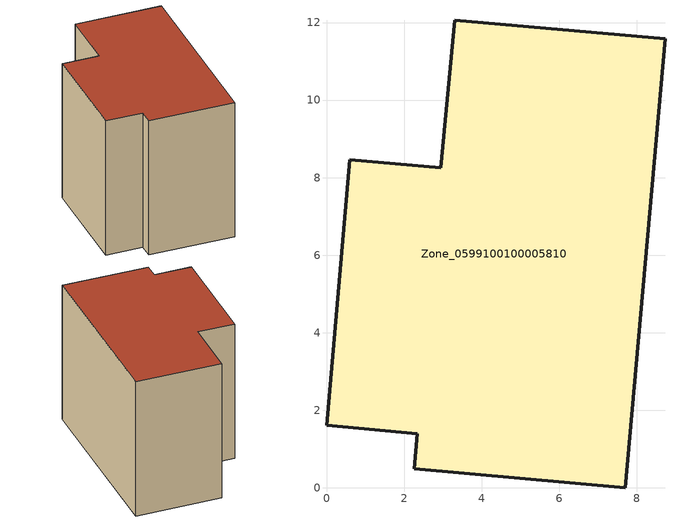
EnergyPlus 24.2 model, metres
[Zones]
Zone_0599100100005810
 floor ground (C_G): 2.34,1.39 0,1.62 0.61,8.46 2.95,8.26 3.31,12.06 8.73,11.58 7.7,0 2.27,0.49 z0
 wall outside (C_F): 0,1.62 2.34,1.39 2.27,0.49 7.7,0 8.73,11.58 3.31,12.06 2.95,8.26 0.61,8.46 0,1.62 z0:9.27
 roof outside (C_R): 2.34,1.39 2.27,0.49 7.7,0 8.73,11.58 3.31,12.06 2.95,8.26 0.61,8.46 0,1.62 z9.27
[BUILDING]
Pand.0599100100005810: North Axis=0; Terrain=City; Loads Convergence Tolerance Value=0.04; Temperature Convergence Tolerance Value=0.4; Solar Distribution=FullExterior; Maximum Number of Warmup Days=25; Minimum Number of Warmup Days=1
[Site:Location]
Rotterdam.The.Hague.AP_ZH_NLD Design_Conditions: Latitude=51.96; Longitude=4.45; Time Zone=1; Elevation=-4.5
[SITE:GROUNDTEMPERATURE:BUILDINGSURFACE]
18, 18, 18, 18, 18, 18, 18, 18, 18, 18, 18, 18
[MATERIAL] Thermal Absorptance=0.9; Solar Absorptance=0.7; Visible Absorptance=0.7
Name | Roughness | Thickness | Conductivity | Density | Specific Heat
G.TC.2015-2018 | MediumSmooth | 0.15 | 0.0428571 | 540 | 1210
F.TC.2015-2018 | Rough | 0.3 | 0.0666667 | 1920 | 840
R.TC.2015-2018 | MediumRough | 0.2 | 0.0333333 | 1500 | 1000
[CONSTRUCTION]
C_G: G.TC.2015-2018
C_F: F.TC.2015-2018
C_R: R.TC.2015-2018
[ZONE]
Zone_0599100100005810: Type=1; Multiplier=1; Ceiling Height=Autocalculate; Volume=Autocalculate; Floor Area=autocalculate; Part of Total Floor Area=Yes
[ZONEINFILTRATION:DESIGNFLOWRATE]
Infil_Zone_0599100100005810: Zone or ZoneList or Space or SpaceList=Zone_0599100100005810; Schedule=AlwaysOn; Design Flow Rate Calculation Method=Flow/Area; Flow Rate per Floor Area=0.0015; Constant Term Coefficient=1; Temperature Term Coefficient=0; Velocity Term Coefficient=0; Velocity Squared Term Coefficient=0
[HVACTEMPLATE:ZONE:IDEALLOADSAIRSYSTEM]
Zone_0599100100005810: Maximum Heating Supply Air Temperature=50; Minimum Cooling Supply Air Temperature=13; Maximum Heating Supply Air Humidity Ratio=0.0156; Minimum Cooling Supply Air Humidity Ratio=0.0077; Heating Limit=NoLimit; Cooling Limit=NoLimit; Dehumidification Control Type=ConstantSensibleHeatRatio; Cooling Sensible Heat Ratio=0.7; Dehumidification Setpoint=60; Humidification Control Type=None; Humidification Setpoint=30; Outdoor Air Method=None; Outdoor Air Flow Rate per Person=0.00944; Outdoor Air Flow Rate per Zone Floor Area=0; Outdoor Air Flow Rate per Zone=0; Demand Controlled Ventilation Type=None; Outdoor Air Economizer Type=NoEconomizer; Heat Recovery Type=None; Sensible Heat Recovery Effectiveness=0.7; Latent Heat Recovery Effectiveness=0.65
[ZONECONTROL:THERMOSTAT]
ThermostatControl_Zone_0599100100005810: Zone or ZoneList=Zone_0599100100005810; Control Type Schedule=DualSetpointControlType; Control 1=Thermostat_Zone_0599100100005810; Temperature Difference Between Cutout And Setpoint=0
[THERMOSTATSETPOINT:DUALSETPOINT]
Thermostat_Zone_0599100100005810: Heating Setpoint Temperature Schedule=HeatingSetpoint_Zone_0599100100005810; Cooling Setpoint Temperature Schedule=CoolingSetpoint_Zone_0599100100005810
[SCHEDULE:COMPACT]
HeatingSetpoint_Zone_0599100100005810: Through: 12/31, For: AllDays, Until: 24:00, 21
CoolingSetpoint_Zone_0599100100005810: Through: 12/31, For: AllDays, Until: 24:00, 24
DualSetpointControlType: Through: 12/31, For: AllDays, Until: 24:00, 4
AlwaysOn: Through: 12/31, For: AllDays, Until: 24:00, 1
